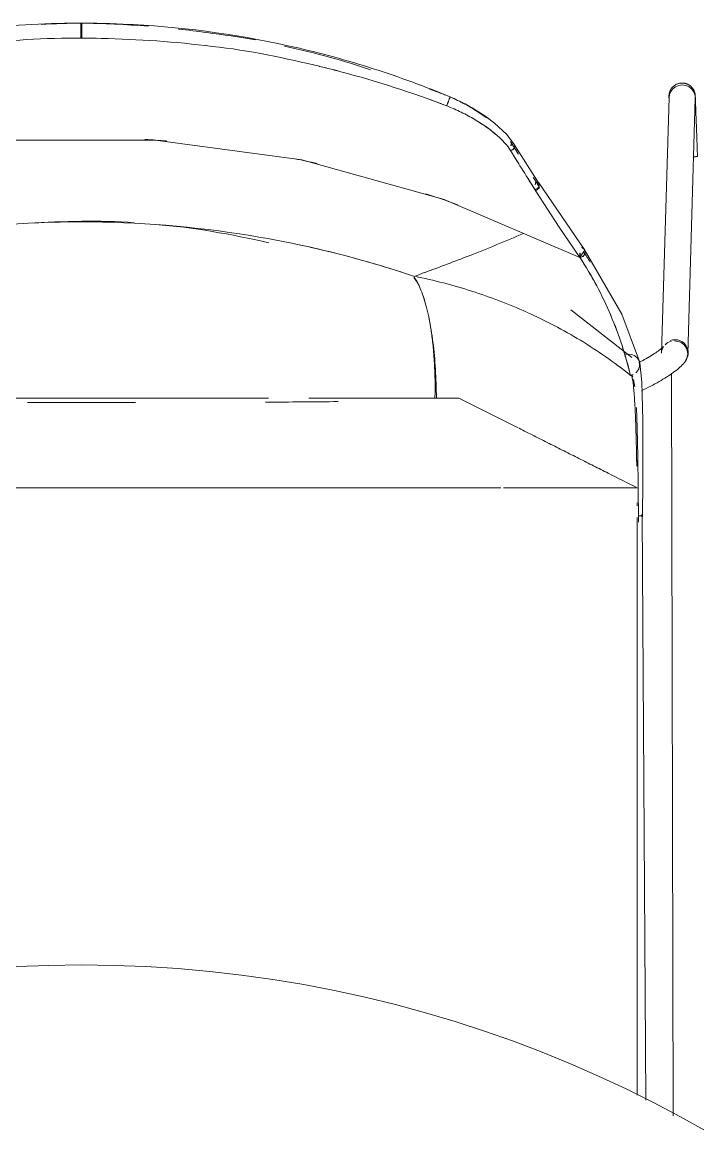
# Model space of a CAD drawing. Header units: millimetres. Extents: x 155927 to 317870, y -36033 to 97293.
# Drawn here: x 193252.9 to 193534.8, y 33369.9 to 33839.6 of the extents above; entities that cross this region are included whole.
import ezdxf

# ---------------------------------------------------------------- set-up
doc = ezdxf.new("R2010")
doc.units = ezdxf.units.MM
doc.header["$MEASUREMENT"] = 0
doc.layers.add('I-FURN', color=8, linetype='CONTINUOUS', lineweight=9)

msp = doc.modelspace()

# ---------------------------------------------------------------- linework, layer by layer
at = {"layer": 'I-FURN'}
for p, q in [((193277.21, 33839.25), (193277.21, 33839.36)), ((193277.21, 33838.94), (193277.21, 33839.25)), ((193277.21, 33838.45), (193277.21, 33838.94)), ((193277.21, 33837.81), (193277.21, 33838.45)), ((193277.21, 33837.05), (193277.21, 33837.81)), ((193277.67, 33839.36), (193277.67, 33839.25)), ((193277.67, 33839.25), (193277.67, 33838.94)), ((193277.67, 33838.94), (193277.67, 33838.45)), ((193277.67, 33838.45), (193277.67, 33837.81)), ((193277.67, 33837.81), (193277.67, 33837.05)), ((193277.21, 33836.25), (193277.21, 33837.05)), ((193277.21, 33835.44), (193277.21, 33836.25)), ((193277.21, 33834.69), (193277.21, 33835.44)), ((193277.21, 33834.05), (193277.21, 33834.69)), ((193277.22, 33833.55), (193277.21, 33834.05)), ((193277.22, 33833.24), (193277.22, 33833.55)), ((193277.67, 33837.05), (193277.67, 33836.25)), ((193277.67, 33836.25), (193277.67, 33835.44)), ((193277.67, 33835.44), (193277.67, 33834.69)), ((193277.67, 33834.69), (193277.67, 33834.05)), ((193277.67, 33834.05), (193277.67, 33833.55)), ((193277.67, 33833.55), (193277.67, 33833.24)), ((193526.01, 33813.8), (193526.21, 33813.89)), ((193526.21, 33813.89), (193526.42, 33813.97)), ((193526.42, 33813.97), (193526.62, 33814.05)), ((193526.62, 33814.05), (193526.83, 33814.11)), ((193526.83, 33814.11), (193527.05, 33814.17)), ((193527.05, 33814.17), (193527.26, 33814.22)), ((193527.26, 33814.22), (193527.48, 33814.26)), ((193527.48, 33814.26), (193527.69, 33814.29)), ((193527.69, 33814.29), (193527.91, 33814.32)), ((193527.91, 33814.32), (193528.13, 33814.33)), ((193528.13, 33814.33), (193528.35, 33814.34)), ((193528.35, 33814.34), (193528.38, 33814.34)), ((193528.38, 33814.34), (193528.6, 33814.33)), ((193528.6, 33814.33), (193528.82, 33814.32)), ((193528.82, 33814.32), (193529.04, 33814.3)), ((193529.04, 33814.3), (193529.25, 33814.27)), ((193529.25, 33814.27), (193529.47, 33814.23)), ((193529.47, 33814.23), (193529.69, 33814.18)), ((193529.69, 33814.18), (193529.9, 33814.13)), ((193529.9, 33814.13), (193530.11, 33814.06)), ((193530.11, 33814.06), (193530.32, 33813.99)), ((193530.32, 33813.99), (193530.52, 33813.91)), ((193530.52, 33813.91), (193530.72, 33813.82)), ((193522.9, 33809.08), (193522.91, 33809.3)), ((193522.91, 33809.3), (193522.93, 33809.52)), ((193522.92, 33808.15), (193523.1, 33809.54)), ((193522.93, 33809.52), (193522.97, 33809.73)), ((193522.97, 33809.73), (193523.01, 33809.95)), ((193523.01, 33809.95), (193523.05, 33810.16)), ((193523.05, 33810.16), (193523.11, 33810.38)), ((193523.1, 33809.54), (193523.65, 33810.84)), ((193523.11, 33810.38), (193523.18, 33810.59)), ((193523.18, 33810.59), (193523.25, 33810.79)), ((193523.25, 33810.79), (193523.33, 33811)), ((193523.33, 33811), (193523.42, 33811.2)), ((193523.42, 33811.2), (193523.52, 33811.39)), ((193523.52, 33811.39), (193523.63, 33811.59)), ((193523.63, 33811.59), (193523.74, 33811.78)), ((193523.65, 33810.84), (193524.52, 33811.95)), ((193523.74, 33811.78), (193523.86, 33811.96)), ((193523.86, 33811.96), (193523.99, 33812.14)), ((193523.99, 33812.14), (193524.13, 33812.31)), ((193524.13, 33812.31), (193524.27, 33812.48)), ((193524.27, 33812.48), (193524.42, 33812.64)), ((193524.42, 33812.64), (193524.57, 33812.8)), ((193524.52, 33811.95), (193525.66, 33812.81)), ((193524.57, 33812.8), (193524.74, 33812.95)), ((193524.74, 33812.95), (193524.9, 33813.09)), ((193524.9, 33813.09), (193525.08, 33813.23)), ((193525.08, 33813.23), (193525.25, 33813.35)), ((193525.25, 33813.35), (193525.44, 33813.48)), ((193525.44, 33813.48), (193525.63, 33813.59)), ((193525.63, 33813.59), (193525.82, 33813.7)), ((193525.66, 33812.81), (193526.98, 33813.35)), ((193525.82, 33813.7), (193526.01, 33813.8)), ((193526.98, 33813.35), (193528.41, 33813.53)), ((193528.41, 33813.53), (193529.83, 33813.36)), ((193529.83, 33813.36), (193531.16, 33812.83)), ((193530.72, 33813.82), (193530.92, 33813.72)), ((193530.92, 33813.72), (193531.11, 33813.62)), ((193531.11, 33813.62), (193531.3, 33813.51)), ((193531.16, 33812.83), (193532.3, 33811.98)), ((193531.3, 33813.51), (193531.49, 33813.39)), ((193531.49, 33813.39), (193531.66, 33813.26)), ((193531.66, 33813.26), (193531.84, 33813.12)), ((193531.84, 33813.12), (193532.01, 33812.98)), ((193532.01, 33812.98), (193532.17, 33812.83)), ((193532.17, 33812.83), (193532.33, 33812.68)), ((193532.3, 33811.98), (193533.17, 33810.87)), ((193532.33, 33812.68), (193532.48, 33812.52)), ((193532.48, 33812.52), (193532.62, 33812.35)), ((193532.62, 33812.35), (193532.76, 33812.18)), ((193532.76, 33812.18), (193532.89, 33812)), ((193532.89, 33812), (193533.01, 33811.82)), ((193533.01, 33811.82), (193533.13, 33811.63)), ((193533.13, 33811.63), (193533.24, 33811.44)), ((193533.17, 33810.87), (193533.73, 33809.58)), ((193533.24, 33811.44), (193533.34, 33811.25)), ((193533.34, 33811.25), (193533.43, 33811.05)), ((193533.43, 33811.05), (193533.51, 33810.84)), ((193533.51, 33810.84), (193533.59, 33810.64)), ((193533.59, 33810.64), (193533.66, 33810.43)), ((193533.66, 33810.43), (193533.72, 33810.22)), ((193533.72, 33810.22), (193533.77, 33810)), ((193533.73, 33809.58), (193533.92, 33808.19)), ((193533.77, 33810), (193533.81, 33809.79)), ((193533.81, 33809.79), (193533.84, 33809.57)), ((193533.84, 33809.57), (193533.87, 33809.35)), ((193533.87, 33809.35), (193533.88, 33809.13)), ((193430.06, 33804.8), (193430.1, 33804.9)), ((193430.1, 33804.9), (193430.19, 33805.11)), ((193430.19, 33805.11), (193430.31, 33805.42)), ((193430.31, 33805.42), (193430.46, 33805.79)), ((193430.46, 33805.79), (193430.63, 33806.22)), ((193430.63, 33806.22), (193430.81, 33806.68)), ((193430.81, 33806.68), (193430.98, 33807.13)), ((193430.98, 33807.13), (193431.15, 33807.56)), ((193431.15, 33807.56), (193431.3, 33807.93)), ((193431.3, 33807.93), (193431.41, 33808.23)), ((193431.41, 33808.23), (193431.49, 33808.43)), ((193431.49, 33808.43), (193431.53, 33808.52)), ((193436.51, 33806.24), (193441.32, 33803.62)), ((193522.92, 33808.32), (193519.74, 33701.49)), ((193522.89, 33808.86), (193522.9, 33809.08)), ((193522.9, 33808.64), (193522.89, 33808.86)), ((193522.9, 33808.62), (193522.9, 33808.64)), ((193522.9, 33808.64), (193522.9, 33808.62)), ((193522.9, 33808.56), (193522.9, 33808.62)), ((193522.9, 33808.62), (193522.9, 33808.55)), ((193522.9, 33808.46), (193522.9, 33808.56)), ((193522.9, 33808.55), (193522.9, 33808.45)), ((193522.91, 33808.31), (193522.9, 33808.46)), ((193522.9, 33808.45), (193522.91, 33808.3)), ((193522.91, 33808.13), (193522.91, 33808.31)), ((193522.91, 33808.3), (193522.92, 33808.11)), ((193522.92, 33807.9), (193522.91, 33808.13)), ((193522.92, 33808.11), (193522.92, 33807.97)), ((193522.93, 33807.63), (193522.92, 33807.9)), ((193522.94, 33807.32), (193522.93, 33807.63)), ((193522.96, 33806.96), (193522.94, 33807.32)), ((193522.97, 33806.57), (193522.96, 33806.96)), ((193522.99, 33806.14), (193522.97, 33806.57)), ((193530.74, 33701.16), (193533.91, 33808.03)), ((193533.88, 33809.13), (193533.89, 33809.04)), ((193533.89, 33809.03), (193533.89, 33809.04)), ((193533.89, 33809.04), (193533.89, 33809.02)), ((193533.89, 33808.98), (193533.89, 33809.03)), ((193533.89, 33809.02), (193533.89, 33808.95)), ((193533.89, 33808.89), (193533.89, 33808.98)), ((193533.89, 33808.95), (193533.9, 33808.85)), ((193533.9, 33808.76), (193533.89, 33808.89)), ((193533.9, 33808.85), (193533.9, 33808.7)), ((193533.91, 33808.59), (193533.9, 33808.76)), ((193533.9, 33808.7), (193533.91, 33808.51)), ((193533.91, 33808.37), (193533.91, 33808.59)), ((193533.91, 33808.51), (193533.92, 33808.27)), ((193533.92, 33808.27), (193533.93, 33808)), ((193533.93, 33808), (193533.94, 33807.68)), ((193533.94, 33807.68), (193533.95, 33807.33)), ((193533.95, 33807.33), (193533.97, 33806.93)), ((193533.97, 33806.93), (193533.98, 33806.5)), ((193533.98, 33806.5), (193534, 33806.03)), ((193534, 33806.03), (193534.02, 33805.51)), ((193534.02, 33805.51), (193534.04, 33804.97)), ((193534.04, 33804.97), (193534.06, 33804.38)), ((193441.32, 33803.62), (193445.94, 33800.67)), ((193445.94, 33800.67), (193450.07, 33797.59)), ((193534.06, 33804.38), (193534.08, 33803.76)), ((193534.08, 33803.76), (193534.1, 33803.11)), ((193534.1, 33803.11), (193534.13, 33802.42)), ((193534.13, 33802.42), (193534.16, 33801.7)), ((193534.16, 33801.7), (193534.18, 33800.95)), ((193534.18, 33800.95), (193534.21, 33800.17)), ((193534.21, 33800.17), (193534.24, 33799.36)), ((193450.07, 33797.59), (193455.16, 33792.88)), ((193534.24, 33799.36), (193534.27, 33798.53)), ((193534.27, 33798.53), (193534.3, 33797.67)), ((193534.3, 33797.67), (193534.34, 33796.78)), ((193534.34, 33796.78), (193534.37, 33795.87)), ((193534.37, 33795.87), (193534.4, 33794.94)), ((193308.33, 33790.51), (193246.55, 33790.51)), ((193369.53, 33782.21), (193308.33, 33790.51)), ((193455.16, 33792.88), (193458.4, 33788.59)), ((193534.4, 33794.94), (193534.44, 33793.99)), ((193534.44, 33793.99), (193534.47, 33793.02)), ((193534.47, 33793.02), (193534.51, 33792.04)), ((193534.51, 33792.04), (193534.54, 33791.04)), ((193534.54, 33791.04), (193534.58, 33790.02)), ((193460.2, 33780.56), (193456.7, 33786.2)), ((193456.72, 33789.97), (193459.98, 33784.76)), ((193457.08, 33789.38), (193456.91, 33788.15)), ((193456.96, 33788.07), (193457.13, 33789.29)), ((193458.31, 33788.74), (193468.71, 33772.24)), ((193534.58, 33790.02), (193534.62, 33788.99)), ((193534.62, 33788.99), (193534.66, 33787.96)), ((193534.66, 33787.96), (193534.69, 33786.91)), ((193534.69, 33786.91), (193534.73, 33785.85)), ((193534.73, 33785.85), (193534.77, 33784.79)), ((193429, 33765.74), (193369.53, 33782.21)), ((193533.08, 33783.51), (193533.99, 33783.56)), ((193533.99, 33783.56), (193534.58, 33783.6)), ((193534.68, 33783.67), (193534.17, 33783.7)), ((193534.58, 33783.6), (193534.82, 33783.64)), ((193534.77, 33784.79), (193534.81, 33783.73)), ((193534.81, 33783.73), (193534.81, 33783.65)), ((193467.34, 33769.2), (193463.95, 33774.56)), ((193466.34, 33774.7), (193467.4, 33773.05)), ((193467.25, 33773.28), (193467.08, 33771.8)), ((193467.4, 33773.05), (193468.67, 33771.07)), ((193468.36, 33772.75), (193468.05, 33773.02)), ((193468.58, 33772.41), (193468.36, 33772.75)), ((193468.48, 33772.6), (193487.52, 33744.9)), ((193468.7, 33772.02), (193468.58, 33772.41)), ((193468.71, 33771.6), (193468.7, 33772.02)), ((193466.87, 33769.93), (193467.32, 33770.01)), ((193467.32, 33770.01), (193467.73, 33770.19)), ((193477.02, 33754.2), (193467.34, 33769.2)), ((193467.73, 33770.19), (193468.1, 33770.45)), ((193468.1, 33770.45), (193468.4, 33770.79)), ((193468.4, 33770.79), (193468.61, 33771.18)), ((193485.65, 33741.44), (193429, 33765.74)), ((193485.65, 33741.44), (193477.02, 33754.2)), ((193485.66, 33741.57), (193487.73, 33744.53)), ((193487.52, 33744.9), (193503.27, 33717.84)), ((193487.73, 33744.53), (193487.88, 33744.07)), ((193487.93, 33743.6), (193487.86, 33743.12)), ((193487.88, 33744.07), (193487.93, 33743.6)), ((193485.72, 33743.38), (193485.66, 33741.57)), ((193485.72, 33743.38), (193485.66, 33741.57)), ((193485.77, 33743.34), (193485.66, 33741.57)), ((193485.66, 33741.57), (193485.77, 33743.34)), ((193486.15, 33741.6), (193485.66, 33741.57)), ((193486.61, 33741.73), (193486.15, 33741.6)), ((193487.04, 33741.96), (193486.61, 33741.73)), ((193487.4, 33742.28), (193487.04, 33741.96)), ((193487.68, 33742.68), (193487.4, 33742.28)), ((193487.86, 33743.12), (193487.68, 33742.68)), ((193507.33, 33699.76), (193481.93, 33719.58)), ((193503.27, 33717.84), (193510.56, 33698.09)), ((193504.35, 33700.94), (193505.89, 33701.17)), ((193505.89, 33701.17), (193507.36, 33700.97)), ((193516.79, 33701.35), (193516.19, 33700.96)), ((193517.35, 33701.72), (193516.79, 33701.35)), ((193517.87, 33702.08), (193517.35, 33701.72)), ((193518.35, 33702.42), (193517.87, 33702.08)), ((193518.79, 33702.75), (193518.35, 33702.42)), ((193519.19, 33703.06), (193518.79, 33702.75)), ((193519.55, 33703.34), (193519.19, 33703.06)), ((193519.86, 33703.61), (193519.55, 33703.34)), ((193520.12, 33703.84), (193519.86, 33703.61)), ((193520.32, 33704.04), (193520.12, 33703.84)), ((193520.47, 33704.19), (193520.32, 33704.04)), ((193520.56, 33704.3), (193520.47, 33704.19)), ((193520.6, 33704.34), (193520.56, 33704.3)), ((193507.36, 33700.97), (193508.66, 33700.39)), ((193508.66, 33700.39), (193509.67, 33699.54)), ((193509.67, 33699.54), (193510.06, 33699.04)), ((193510.06, 33699.04), (193510.37, 33698.52)), ((193510.35, 33698.64), (193510.68, 33697.54)), ((193511.17, 33698.05), (193510.35, 33697.61)), ((193510.37, 33698.52), (193510.74, 33697.54)), ((193510.74, 33697.54), (193511.54, 33689.39)), ((193511.97, 33698.48), (193511.17, 33698.05)), ((193512.75, 33698.91), (193511.97, 33698.48)), ((193513.49, 33699.33), (193512.75, 33698.91)), ((193514.21, 33699.75), (193513.49, 33699.33)), ((193514.9, 33700.16), (193514.21, 33699.75)), ((193515.56, 33700.57), (193514.9, 33700.16)), ((193516.19, 33700.96), (193515.56, 33700.57)), ((193528.46, 33696.63), (193527.99, 33696.15)), ((193528.91, 33697.14), (193528.46, 33696.63)), ((193529.35, 33697.67), (193528.91, 33697.14)), ((193529.77, 33698.27), (193529.35, 33697.67)), ((193530.17, 33698.93), (193529.77, 33698.27)), ((193530.54, 33699.7), (193530.17, 33698.93)), ((193507.39, 33692.39), (193507.84, 33691.6)), ((193510.42, 33695.24), (193509.85, 33694.2)), ((193510.7, 33696.37), (193510.42, 33695.24)), ((193522.65, 33692.04), (193521.92, 33691.57)), ((193523.35, 33692.5), (193522.65, 33692.04)), ((193524.02, 33692.96), (193523.35, 33692.5)), ((193524.67, 33693.41), (193524.02, 33692.96)), ((193524.02, 33693.13), (193524.68, 33383.08)), ((193525.28, 33693.87), (193524.67, 33693.41)), ((193525.88, 33694.32), (193525.28, 33693.87)), ((193526.44, 33694.77), (193525.88, 33694.32)), ((193526.98, 33695.22), (193526.44, 33694.77)), ((193527.5, 33695.68), (193526.98, 33695.22)), ((193527.99, 33696.15), (193527.5, 33695.68)), ((193508.14, 33690.59), (193508.66, 33687.51)), ((193511.54, 33689.39), (193511.72, 33684.45)), ((193514.33, 33687.28), (193513.38, 33686.8)), ((193515.26, 33687.76), (193514.33, 33687.28)), ((193516.16, 33688.24), (193515.26, 33687.76)), ((193517.05, 33688.72), (193516.16, 33688.24)), ((193517.92, 33689.2), (193517.05, 33688.72)), ((193518.77, 33689.68), (193517.92, 33689.2)), ((193519.6, 33690.16), (193518.77, 33689.68)), ((193520.4, 33690.63), (193519.6, 33690.16)), ((193521.17, 33691.1), (193520.4, 33690.63)), ((193521.92, 33691.57), (193521.17, 33691.1)), ((193199.29, 33682.79), (193277.44, 33682.79)), ((193277.44, 33682.79), (193355.59, 33682.79)), ((193372.5, 33682.79), (193435.2, 33682.79)), ((193435.2, 33682.79), (193459.96, 33670.33)), ((193512.42, 33686.32), (193511.45, 33685.85)), ((193511.72, 33684.45), (193511.93, 33673.37)), ((193513.38, 33686.8), (193512.42, 33686.32)), ((193509.34, 33678.79), (193509.67, 33670.25)), ((193511.93, 33673.37), (193511.98, 33663.8)), ((193460.27, 33670.17), (193463.38, 33668.61)), ((193509.67, 33670.25), (193509.93, 33658.43)), ((193511.98, 33663.8), (193511.93, 33648.42)), ((193509.29, 33659.3), (193509.45, 33654.4)), ((193509.93, 33658.43), (193510.08, 33645.59)), ((193307.35, 33645.33), (193247.2, 33645.33)), ((193374.06, 33645.33), (193313.02, 33645.33)), ((193442.88, 33645.33), (193385.45, 33645.33)), ((193502.4, 33645.33), (193453.72, 33645.33)), ((193510.08, 33645.59), (193510.18, 33632.2)), ((193511.93, 33648.42), (193511.79, 33633.26)), ((193510.18, 33632.2), (193510.24, 33630.96)), ((193510.25, 33633.58), (193510.8, 33633.61)), ((193510.8, 33633.61), (193511.25, 33633.66)), ((193511.25, 33633.66), (193511.57, 33633.72)), ((193511.6, 33633.92), (193511.3, 33633.98)), ((193511.75, 33633.85), (193511.6, 33633.92)), ((193511.74, 33633.79), (193511.75, 33633.85)), ((193511.76, 33633.82), (193513.27, 33389.66))]:
    msp.add_line(p, q, dxfattribs=at)
msp.add_arc((193277.44, 32921.07), 525, 0, 180, dxfattribs=at)
for centre, major_axis, ratio, start_param, end_param in [((193525.24, 33701.32), (-5.5, 0.16), 0.969889, 5.004836, 5.528435), ((193525.46, 33701.81), (-5.08, 2.11), 0.969753, 3.920884, 5.491681), ((193525.24, 33701.32), (-5.5, 0.16), 0.969889, 2.648641, 4.743036), ((193525.24, 33701.32), (-5.5, 0.16), 0.969889, 5.790234, 6.052033), ((193525.46, 33701.81), (-5.08, 2.11), 0.969753, 2.873687, 3.920884)]:
    msp.add_ellipse(centre, major_axis=major_axis, ratio=ratio, start_param=start_param, end_param=end_param, dxfattribs=at)
for points, knots in [([(193430.06, 33809.14), (193419.3, 33813.56), (193397.51, 33821.44), (193352.63, 33833.42), (193303.58, 33839.87), (193251.32, 33839.3), (193208.08, 33834.09), (193165.63, 33824.22), (193138.27, 33814.67), (193124.82, 33809.14)], [0, 0, 0, 0, 0.111111, 0.222222, 0.444444, 0.583333, 0.722222, 0.861111, 1, 1, 1, 1]), ([(193318.07, 33836.86), (193322, 33836.43), (193332.74, 33835.06), (193343.49, 33833.54), (193350.27, 33832.39)], [0.2583607, 0.2583607, 0.2583607, 0.2583607, 0.3333333, 0.4634886, 0.4634886, 0.4634886, 0.4634886]), ([(193362.32, 33829.68), (193368.76, 33828.28), (193380.9, 33825.51), (193392.72, 33821.73), (193398.24, 33819.86)], [0.5416307, 0.5416307, 0.5416307, 0.5416307, 0.6666667, 0.7775097, 0.7775097, 0.7775097, 0.7775097]), ([(193385.86, 33819.05), (193384.04, 33819.53), (193380.41, 33820.45), (193376.78, 33821.37), (193374.97, 33821.82)], [0.29718056, 0.29718056, 0.29718056, 0.29718056, 0.33333333, 0.36907718, 0.36907718, 0.36907718, 0.36907718]), ([(193446.72, 33799.81), (193445.94, 33800.38), (193444.34, 33801.52), (193441.76, 33803.19), (193439.02, 33804.81), (193435.19, 33806.88), (193432.13, 33808.27), (193430.06, 33809.14)], [0.5, 0.5, 0.5, 0.5, 0.5833333, 0.6666667, 0.75, 0.8333333, 1, 1, 1, 1]), ([(193431.49, 33808.53), (193431.48, 33808.52), (193431.46, 33808.45), (193431.38, 33808.24), (193431.27, 33807.93), (193431.07, 33807.43), (193430.78, 33806.67), (193430.49, 33805.9), (193430.29, 33805.4), (193430.18, 33805.1), (193430.09, 33804.89), (193430.07, 33804.82), (193430.06, 33804.8)], [-1, -1, -1, -1, -0.916667, -0.833333, -0.75, -0.666667, -0.5, -0.333333, -0.25, -0.166667, -0.083333, 0, 0, 0, 0]), ([(193430.06, 33804.81), (193432.14, 33803.99), (193435.21, 33802.67), (193439.05, 33800.69), (193441.79, 33799.13), (193444.38, 33797.51), (193446.79, 33795.86), (193449.01, 33794.19), (193451.71, 33791.96), (193454.53, 33789.21), (193456.11, 33787.18), (193456.7, 33786.2)], [0, 0, 0, 0, 0.166667, 0.25, 0.333333, 0.416667, 0.5, 0.583333, 0.666667, 0.833333, 1, 1, 1, 1]), ([(193430.06, 33804.8), (193432.14, 33803.98), (193436.25, 33802.22), (193439.93, 33800.18), (193441.76, 33799.12)], [-0.9999135, -0.9999135, -0.9999135, -0.9999135, -0.8333333, -0.6666667, -0.6666667, -0.6666667, -0.6666667]), ([(193448.03, 33799.06), (193446.61, 33800.16), (193443.43, 33802.42), (193437.83, 33805.68), (193433.67, 33807.61), (193431.53, 33808.52)], [-0.4938391, -0.4938391, -0.4938391, -0.4938391, -0.3333333, -0.1666667, 0, 0, 0, 0]), ([(193456.64, 33786.28), (193456.93, 33786.28), (193457.37, 33786.39), (193457.88, 33786.72), (193458.18, 33787.05), (193458.4, 33787.43), (193458.52, 33787.83), (193458.52, 33788.1), (193458.5, 33788.23)], [-1, -1, -1, -1, -0.8333333, -0.75, -0.6666667, -0.5833333, -0.5, -0.4166667, -0.4166667, -0.4166667, -0.4166667]), ([(193458.55, 33788.14), (193458.57, 33788.01), (193458.57, 33787.61), (193458.33, 33787.08), (193457.92, 33786.64), (193457.54, 33786.4), (193457.12, 33786.24), (193456.83, 33786.21), (193456.69, 33786.21)], [-0.5833333, -0.5833333, -0.5833333, -0.5833333, -0.5, -0.3333333, -0.25, -0.1666667, -0.0833333, 0, 0, 0, 0]), ([(193456.69, 33786.2), (193458.49, 33783.28), (193462.03, 33777.58), (193465.43, 33772.2), (193467.1, 33769.57)], [0.0046069, 0.0046069, 0.0046069, 0.0046069, 0.5, 1, 1, 1, 1]), ([(193534.7, 33783.61), (193534.7, 33783.62), (193534.75, 33783.62), (193534.8, 33783.63), (193534.81, 33783.64), (193534.81, 33783.65)], [-0.55555556, -0.55555556, -0.55555556, -0.55555556, -0.54861111, -0.51388889, -0.48915497, -0.48915497, -0.48915497, -0.48915497]), ([(193468.83, 33770.83), (193468.78, 33770.69), (193468.64, 33770.43), (193468.35, 33770.08), (193467.85, 33769.73), (193467.4, 33769.59), (193467.1, 33769.57)], [-0.4166667, -0.4166667, -0.4166667, -0.4166667, -0.3333333, -0.25, -0.1666667, 0, 0, 0, 0]), ([(193416.62, 33733.62), (193405.41, 33737.38), (193382.77, 33743.97), (193336.46, 33753.5), (193277.45, 33758.3), (193218.43, 33753.5), (193172.13, 33743.98), (193149.48, 33737.38), (193138.27, 33733.62)], [0, 0, 0, 0, 0.125, 0.25, 0.5, 0.75, 0.875, 1, 1, 1, 1]), ([(193462.12, 33751.52), (193454.68, 33748.36), (193440.9, 33742.69), (193427.11, 33737.5), (193420.76, 33735.15)], [-0.9812423, -0.9812423, -0.9812423, -0.9812423, -0.5, -0.0894127, -0.0894127, -0.0894127, -0.0894127]), ([(193487.73, 33744.53), (193487.64, 33744.74), (193487.39, 33745.12), (193486.89, 33745.47), (193486.53, 33745.6), (193486.38, 33745.63)], [-1, -1, -1, -1, -0.7, -0.4, -0.2, -0.2, -0.2, -0.2]), ([(193485.66, 33741.57), (193488.2, 33737.71), (193492.93, 33729.81), (193496.77, 33721.54), (193498.58, 33717.34)], [-0.9999613, -0.9999613, -0.9999613, -0.9999613, -0.75, -0.5, -0.5, -0.5, -0.5]), ([(193506.84, 33692.28), (193505.85, 33696.41), (193503.49, 33704.69), (193498.78, 33717.39), (193494, 33727.49), (193490.78, 33733.24), (193489.76, 33734.97)], [-1, -1, -1, -1, -0.75, -0.5, -0.25, -0.1405219, -0.1405219, -0.1405219, -0.1405219]), ([(193416.32, 33733.09), (193416.78, 33732.57), (193417.63, 33731.37), (193418.46, 33729.81), (193418.84, 33728.98)], [0.0625704, 0.0625704, 0.0625704, 0.0625704, 0.1428571, 0.2159417, 0.2159417, 0.2159417, 0.2159417]), ([(193416.54, 33733.14), (193417.05, 33732.44), (193418.45, 33730.13), (193420.61, 33724.82), (193422.76, 33716.45), (193424.42, 33706.33), (193425.47, 33694.88), (193425.74, 33686.91), (193425.77, 33682.79)], [-0.9249102, -0.9249102, -0.9249102, -0.9249102, -0.8333333, -0.6666667, -0.5, -0.3333333, -0.1666667, 0, 0, 0, 0]), ([(193416.74, 33733.64), (193424.77, 33732.01), (193440.51, 33727.88), (193455.88, 33722.07), (193463.38, 33718.72)], [-1, -1, -1, -1, -0.75, -0.5033321, -0.5033321, -0.5033321, -0.5033321]), ([(193498.59, 33717.34), (193500.35, 33713.16), (193502.65, 33707.14), (193504.34, 33701.24), (193504.83, 33699.5)], [-0.4999815, -0.4999815, -0.4999815, -0.4999815, -0.25, -0.1451812, -0.1451812, -0.1451812, -0.1451812]), ([(193423.63, 33710.58), (193423.9, 33708.7), (193424.43, 33704.41), (193424.89, 33698.61), (193425.12, 33693.43), (193425.24, 33688.64), (193425.2, 33685.07), (193425.15, 33682.8)], [0.5892526, 0.5892526, 0.5892526, 0.5892526, 0.6785714, 0.7857143, 0.8392857, 0.8928571, 0.9851475, 0.9851475, 0.9851475, 0.9851475]), ([(193509, 33693.31), (193509.15, 33693.43), (193509.66, 33693.91), (193510.32, 33694.89), (193510.67, 33696.19), (193510.64, 33697.06), (193510.58, 33697.44)], [-0.8461538, -0.8461538, -0.8461538, -0.8461538, -0.8076923, -0.7115385, -0.6153846, -0.5384615, -0.5384615, -0.5384615, -0.5384615]), ([(193509.43, 33655.62), (193509.4, 33657.45), (193509.33, 33661.03), (193509.2, 33666.28), (193509.05, 33671.17), (193508.88, 33675.72), (193508.68, 33679.86), (193508.46, 33683.42), (193508.21, 33686.49), (193507.96, 33688.9), (193507.68, 33690.68), (193507.36, 33692.11), (193507.12, 33692.28), (193506.97, 33692.29)], [0.25, 0.25, 0.25, 0.25, 0.3125, 0.375, 0.4375, 0.5, 0.5625, 0.625, 0.6875, 0.75, 0.8125, 0.875, 0.9696726, 0.9696726, 0.9696726, 0.9696726]), ([(193300.02, 33680.9), (193292.5, 33680.89), (193277.4, 33680.87), (193262.42, 33680.91), (193254.94, 33680.94)], [-0.5757065, -0.5757065, -0.5757065, -0.5757065, -0.5, -0.4241652, -0.4241652, -0.4241652, -0.4241652]), ([(193460.27, 33670.17), (193462.36, 33669.12), (193466.54, 33667.02), (193472.83, 33663.85), (193479.09, 33660.7), (193485.3, 33657.57), (193491.45, 33654.48), (193499.59, 33650.38), (193505.62, 33647.35), (193509.62, 33645.33)], [-0.6666667, -0.6666667, -0.6666667, -0.6666667, -0.5833333, -0.5, -0.4166667, -0.3333333, -0.25, -0.1666667, -0.000257, -0.000257, -0.000257, -0.000257]), ([(193511.62, 33633.45), (193511.7, 33633.41), (193511.85, 33633.28), (193511.74, 33633.15), (193511.59, 33633.06)], [-0.7, -0.7, -0.7, -0.7, -0.6, -0.4, -0.4, -0.4, -0.4]), ([(193509.64, 33391.75), (193509.64, 33425.67), (193509.64, 33503.06), (193509.64, 33580.33), (193509.64, 33623.71)], [-0.8624165, -0.8624165, -0.8624165, -0.8624165, -0.5, -0.0351654, -0.0351654, -0.0351654, -0.0351654])]:
    msp.add_open_spline(points, degree=3, knots=knots, dxfattribs=at)
for points in [[(193260.63, 33838.8), (193266.31, 33839.1), (193271.99, 33839.29), (193277.67, 33839.36)], [(193277.21, 33839.36), (193286.66, 33839.24), (193296.11, 33838.8), (193305.52, 33838.05)], [(193272.01, 33833.1), (193256.53, 33832.9), (193241.12, 33831.63), (193225.7, 33829.97)], [(193269.67, 33833.08), (193274.33, 33833.16), (193278.99, 33833.14), (193283.64, 33833.04)], [(193277.67, 33833.13), (193275.8, 33833.13), (193273.93, 33833.12), (193272.06, 33833.1)], [(193282.82, 33833.1), (193280.95, 33833.12), (193279.08, 33833.13), (193277.22, 33833.13)], [(193329.18, 33829.96), (193313.81, 33831.86), (193298.35, 33832.72), (193282.87, 33833.04)], [(193374.94, 33821.78), (193359.91, 33825.32), (193344.7, 33828.5), (193329.34, 33829.95)], [(193374.94, 33821.79), (193378.6, 33820.93), (193382.26, 33820.05), (193385.89, 33819.08)], [(193430.06, 33804.8), (193415.57, 33810.35), (193400.84, 33815.11), (193385.88, 33819.05)], [(193422.79, 33811.9), (193425.23, 33810.99), (193427.66, 33810.04), (193430.09, 33809.09)], [(193423.59, 33807.23), (193425.75, 33806.44), (193427.91, 33805.63), (193430.06, 33804.81)], [(193430.1, 33809.09), (193430.56, 33808.9), (193431.03, 33808.72), (193431.49, 33808.53)], [(193441.77, 33799.11), (193445.31, 33796.99), (193448.78, 33794.66), (193450.98, 33792.51)], [(193313.04, 33790.16), (193310.05, 33790.39), (193307.05, 33790.59), (193304.05, 33790.77)], [(193460.02, 33784.66), (193459.05, 33786.21), (193458.07, 33787.78), (193457.08, 33789.38)], [(193375.92, 33780.75), (193372.89, 33781.43), (193369.84, 33782.07), (193366.79, 33782.68)], [(193534.76, 33783.66), (193534.71, 33783.67), (193534.56, 33783.68), (193534.32, 33783.69), (193534.16, 33783.7)], [(193467.4, 33773.04), (193467.01, 33773.64), (193466.63, 33774.24), (193466.24, 33774.85)], [(193467.41, 33773.03), (193467.84, 33772.37), (193468.27, 33771.7), (193468.7, 33771.04)], [(193468.28, 33772.67), (193468.39, 33772.59), (193468.6, 33772.41), (193468.82, 33772.07), (193468.9, 33771.8), (193468.93, 33771.67)], [(193434.85, 33763.39), (193430.38, 33765.05), (193425.88, 33766.63), (193421.36, 33768.14)], [(193255.34, 33755.82), (193270.06, 33756.56), (193284.92, 33757.09), (193299.58, 33756.01)], [(193308.23, 33755.29), (193324.31, 33754.16), (193340.06, 33751.18), (193355.74, 33747.64)], [(193367.78, 33746.95), (193382.47, 33743.86), (193396.96, 33739.89), (193411.27, 33735.4)], [(193486.45, 33745.63), (193486.62, 33745.58), (193486.96, 33745.44), (193487.38, 33745.11), (193487.69, 33744.68), (193487.87, 33744.17), (193487.92, 33743.63), (193487.81, 33743.09), (193487.57, 33742.59), (193487.2, 33742.15), (193486.74, 33741.83), (193486.22, 33741.62), (193485.85, 33741.57), (193485.66, 33741.57)], [(193487.18, 33743.86), (193488.15, 33742.45), (193489.09, 33741.02), (193490, 33739.58)], [(193487.93, 33738.02), (193487.19, 33739.21), (193486.43, 33740.4), (193485.66, 33741.57)], [(193416.74, 33733.64), (193418.06, 33734.15), (193419.38, 33734.66), (193420.7, 33735.18)], [(193420.35, 33725.15), (193420.56, 33724.55), (193420.76, 33723.92), (193420.95, 33723.26)], [(193422.33, 33717.8), (193422.64, 33716.4), (193422.92, 33714.92), (193423.18, 33713.38)], [(193463.68, 33718.58), (193471.28, 33715.17), (193486.17, 33707.4), (193500.09, 33697.65), (193506.84, 33692.28)], [(193504.93, 33699.46), (193505.63, 33697.06), (193506.27, 33694.67), (193506.84, 33692.28)], [(193506.83, 33692.28), (193507.23, 33692.36), (193507.62, 33692.49), (193507.98, 33692.67)], [(193384.78, 33681.32), (193374.72, 33681.23), (193364.59, 33681.15), (193354.44, 33681.08)], [(193307.28, 33645.33), (193309.2, 33645.33), (193311.11, 33645.33), (193313.03, 33645.33)], [(193374.07, 33645.33), (193377.87, 33645.33), (193381.65, 33645.33), (193385.42, 33645.33)], [(193442.89, 33645.33), (193446.17, 33645.33), (193449.45, 33645.33), (193452.72, 33645.33)], [(193509.62, 33645.33), (193507.04, 33645.33), (193504.43, 33645.33), (193501.7, 33645.33)], [(193509.63, 33637.79), (193509.63, 33638.22), (193509.63, 33638.65), (193509.62, 33639.07)], [(193509.64, 33632.91), (193509.64, 33628.82), (193509.64, 33624.72), (193509.64, 33620.63)], [(193509.64, 33496), (193509.64, 33492.82), (193509.64, 33489.65), (193509.64, 33486.47)]]:
    msp.add_open_spline(points, degree=3, dxfattribs=at)

doc.saveas('drawing.dxf')
